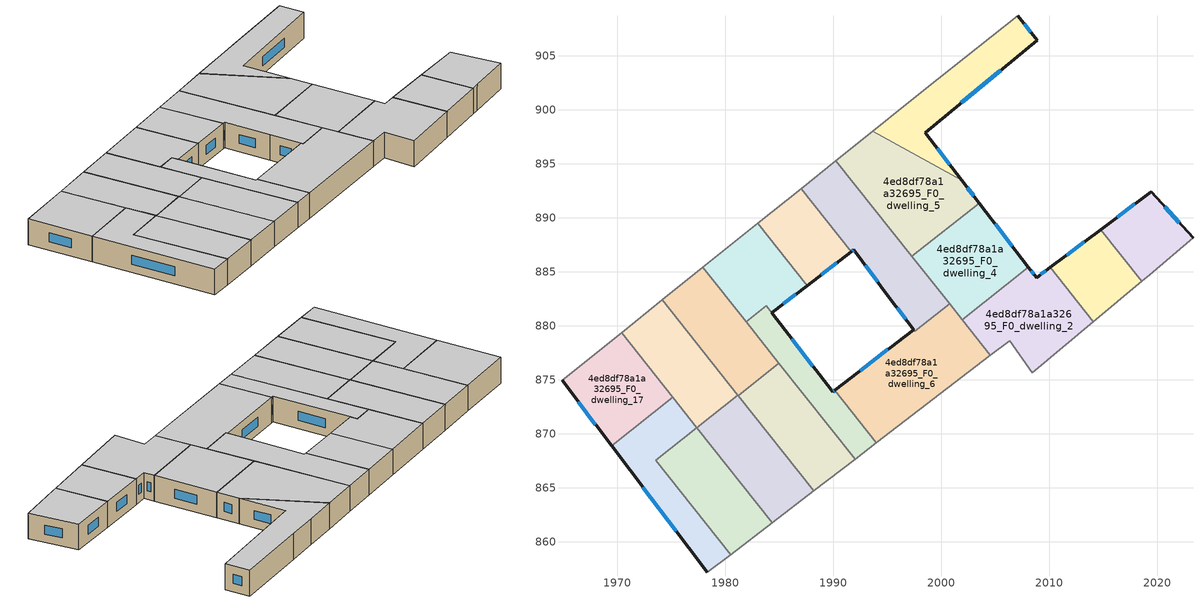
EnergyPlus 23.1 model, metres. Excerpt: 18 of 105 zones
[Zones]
4ed8df78a1a32695_F0_dwelling_0
 floor ground (EU_floor_Construction): 2019.44,892.42 2023.31,888.17 2019.29,884.73 2018.55,884.12 2014.75,888.91 z0
 wall outside (EU_wall_Construction): 2023.31,888.17 2019.44,892.42 2014.75,888.91 z0:3
 wall adiabatic (EU_wall_Construction): 2018.55,884.12 2019.29,884.73 2023.31,888.17 z0:3
 wall to 4ed8df78a1a32695_F0_dwelling_1 (EU_wall_Construction): 2014.75,888.91 2018.55,884.12 z0:3
 window (EU_Window_Construction): 2017.91,891.28 2016.28,890.05 / 2022.05,889.55 2020.7,891.04 z0.98:2.02
 ceiling to 4ed8df78a1a32695_F1_dwelling_0 (EU_floor_Construction): 2023.31,888.17 2019.44,892.42 2014.75,888.91 2018.55,884.12 2019.29,884.73 z3
4ed8df78a1a32695_F0_dwelling_1
 floor ground (EU_floor_Construction): 2014.75,888.91 2018.55,884.12 2014.08,880.37 2010.09,885.4 z0
 wall outside (EU_wall_Construction): 2014.75,888.91 2010.09,885.4 z0:3
 wall to 4ed8df78a1a32695_F0_dwelling_2 (EU_wall_Construction): 2010.09,885.4 2014.08,880.37 z0:3
 wall adiabatic (EU_wall_Construction): 2014.08,880.37 2018.55,884.12 z0:3
 window (EU_Window_Construction): 2013.24,887.77 2011.6,886.54 z0.98:2.02
 ceiling to 4ed8df78a1a32695_F1_dwelling_1 (EU_floor_Construction): 2018.55,884.12 2014.75,888.91 2010.09,885.4 2014.08,880.37 z3
4ed8df78a1a32695_F0_dwelling_10
 floor ground (EU_floor_Construction): 1983,889.48 1987.57,883.72 1984.3,881.2 1983.8,881.84 1981.93,880.36 1977.93,885.41 z0
 wall outside (EU_wall_Construction): 1984.3,881.2 1987.57,883.72 z0:3
 wall adiabatic (EU_wall_Construction): 1983,889.48 1977.93,885.41 z0:3
 wall to 4ed8df78a1a32695_F0_dwelling_8 (EU_wall_Construction): 1987.57,883.72 1983,889.48 z0:3
 wall to 4ed8df78a1a32695_F0_dwelling_9 (EU_wall_Construction): 1981.93,880.36 1983.8,881.84 1984.3,881.2 z0:3
 wall to 4ed8df78a1a32695_F0_dwelling_12 (EU_wall_Construction): 1977.93,885.41 1981.93,880.36 z0:3
 window (EU_Window_Construction): 1985.36,882.02 1986.5,882.9 z0.98:2.02
 ceiling to 4ed8df78a1a32695_F1_dwelling_10 (EU_floor_Construction): 1987.57,883.72 1983,889.48 1977.93,885.41 1981.93,880.36 1983.8,881.84 1984.3,881.2 z3
4ed8df78a1a32695_F0_dwelling_11
 floor ground (EU_floor_Construction): 1984.97,876.54 1992.02,867.65 1988.19,864.71 1981.19,873.54 z0
 wall to 4ed8df78a1a32695_F0_dwelling_12 (EU_wall_Construction): 1984.97,876.54 1981.19,873.54 z0:3
 wall adiabatic (EU_wall_Construction): 1988.19,864.71 1992.02,867.65 z0:3
 wall to 4ed8df78a1a32695_F0_dwelling_13 (EU_wall_Construction): 1981.19,873.54 1988.19,864.71 z0:3
 wall to 4ed8df78a1a32695_F0_dwelling_9 (EU_wall_Construction): 1992.02,867.65 1984.97,876.54 z0:3
 ceiling to 4ed8df78a1a32695_F1_dwelling_11 (EU_floor_Construction): 1992.02,867.65 1984.97,876.54 1981.19,873.54 1988.19,864.71 z3
4ed8df78a1a32695_F0_dwelling_12
 floor ground (EU_floor_Construction): 1977.93,885.41 1984.97,876.54 1981.19,873.54 1974.17,882.39 z0
 wall adiabatic (EU_wall_Construction): 1977.93,885.41 1974.17,882.39 z0:3
 wall to 4ed8df78a1a32695_F0_dwelling_14 (EU_wall_Construction): 1974.17,882.39 1981.17,873.56 z0:3
 wall to 4ed8df78a1a32695_F0_dwelling_9 (EU_wall_Construction): 1984.97,876.54 1981.93,880.36 z0:3
 wall to 4ed8df78a1a32695_F0_dwelling_13 (EU_wall_Construction): 1981.17,873.56 1981.19,873.54 z0:3
 ceiling to 4ed8df78a1a32695_F1_dwelling_12 (EU_floor_Construction): 1984.97,876.54 1977.93,885.41 1974.17,882.39 1981.19,873.54 z3
4ed8df78a1a32695_F0_dwelling_13
 floor ground (EU_floor_Construction): 1981.17,873.56 1988.19,864.71 1984.35,861.76 1977.38,870.55 z0
 wall adiabatic (EU_wall_Construction): 1984.35,861.76 1988.19,864.71 z0:3
 wall to 4ed8df78a1a32695_F0_dwelling_15 (EU_wall_Construction): 1977.38,870.55 1984.35,861.76 z0:3
 wall to 4ed8df78a1a32695_F0_dwelling_14 (EU_wall_Construction): 1981.17,873.56 1977.38,870.55 z0:3
 ceiling to 4ed8df78a1a32695_F1_dwelling_13 (EU_floor_Construction): 1988.19,864.71 1981.17,873.56 1977.38,870.55 1984.35,861.76 z3
4ed8df78a1a32695_F0_dwelling_14
 floor ground (EU_floor_Construction): 1974.17,882.39 1981.17,873.56 1977.38,870.55 1970.39,879.36 z0
 wall adiabatic (EU_wall_Construction): 1974.17,882.39 1970.39,879.36 z0:3
 wall to 4ed8df78a1a32695_F0_dwelling_17 (EU_wall_Construction): 1970.39,879.36 1975.14,873.36 z0:3
 wall to 4ed8df78a1a32695_F0_dwelling_16 (EU_wall_Construction): 1975.14,873.36 1977.36,870.57 z0:3
 wall to 4ed8df78a1a32695_F0_dwelling_15 (EU_wall_Construction): 1977.36,870.57 1977.38,870.55 z0:3
 ceiling to 4ed8df78a1a32695_F1_dwelling_14 (EU_floor_Construction): 1981.17,873.56 1974.17,882.39 1970.39,879.36 1977.38,870.55 z3
4ed8df78a1a32695_F0_dwelling_15
 floor ground (EU_floor_Construction): 1977.36,870.57 1984.35,861.76 1980.48,858.8 1973.55,867.54 z0
 wall to 4ed8df78a1a32695_F0_dwelling_16 (EU_wall_Construction): 1977.36,870.57 1973.55,867.54 1980.48,858.8 z0:3
 wall adiabatic (EU_wall_Construction): 1980.48,858.8 1984.35,861.76 z0:3
 ceiling to 4ed8df78a1a32695_F1_dwelling_15 (EU_floor_Construction): 1984.35,861.76 1977.36,870.57 1973.55,867.54 1980.48,858.8 z3
4ed8df78a1a32695_F0_dwelling_16
 floor ground (EU_floor_Construction): 1977.36,870.57 1973.55,867.54 1980.48,858.8 1978.35,857.16 1969.47,868.87 1975.14,873.36 z0
 wall outside (EU_wall_Construction): 1969.47,868.87 1978.35,857.16 z0:3
 wall adiabatic (EU_wall_Construction): 1978.35,857.16 1980.48,858.8 z0:3
 wall to 4ed8df78a1a32695_F0_dwelling_17 (EU_wall_Construction): 1975.14,873.36 1969.47,868.87 z0:3
 window (EU_Window_Construction): 1972.36,865.06 1975.46,860.97 z0.98:2.02
 ceiling to 4ed8df78a1a32695_F1_dwelling_16 (EU_floor_Construction): 1980.48,858.8 1973.55,867.54 1977.36,870.57 1975.14,873.36 1969.47,868.87 1978.35,857.16 z3
4ed8df78a1a32695_F0_dwelling_17
 floor ground (EU_floor_Construction): 1970.39,879.36 1975.14,873.36 1969.47,868.87 1964.88,874.93 z0
 wall outside (EU_wall_Construction): 1964.88,874.93 1969.47,868.87 z0:3
 wall adiabatic (EU_wall_Construction): 1970.39,879.36 1964.88,874.93 z0:3
 window (EU_Window_Construction): 1966.37,872.96 1967.98,870.84 z0.98:2.02
 ceiling to 4ed8df78a1a32695_F1_dwelling_17 (EU_floor_Construction): 1975.14,873.36 1970.39,879.36 1964.88,874.93 1969.47,868.87 z3
4ed8df78a1a32695_F0_dwelling_2
 floor ground (EU_floor_Construction): 2010.09,885.4 2014.08,880.37 2008.42,875.63 2006.32,878.61 2004.55,877.25 2001.93,880.55 2008.07,885.42 2008.82,884.45 z0
 wall outside (EU_wall_Construction): 2010.09,885.4 2008.82,884.45 2008.07,885.42 z0:3
 wall adiabatic (EU_wall_Construction): 2004.55,877.25 2006.32,878.61 2008.42,875.63 2014.08,880.37 z0:3
 wall to 4ed8df78a1a32695_F0_dwelling_4 (EU_wall_Construction): 2008.07,885.42 2001.93,880.55 z0:3
 wall to 4ed8df78a1a32695_F0_dwelling_6 (EU_wall_Construction): 2001.93,880.55 2004.55,877.25 z0:3
 window (EU_Window_Construction): 2008.57,884.77 2008.31,885.11 / 2009.67,885.09 2009.23,884.76 z0.98:2.02
 ceiling to 4ed8df78a1a32695_F1_dwelling_2 (EU_floor_Construction): 2014.08,880.37 2010.09,885.4 2008.82,884.45 2008.07,885.42 2001.93,880.55 2004.55,877.25 2006.32,878.61 2008.42,875.63 z3
4ed8df78a1a32695_F0_dwelling_3
 floor ground (EU_floor_Construction): 2007.08,908.72 2008.87,906.42 1998.5,897.88 2001.9,893.45 1993.65,898.03 1996.77,900.53 1999.72,902.88 z0
 wall outside (EU_wall_Construction): 2001.9,893.45 1998.5,897.88 2008.87,906.42 2007.08,908.72 z0:3
 wall adiabatic (EU_wall_Construction): 2007.08,908.72 1999.72,902.88 1996.77,900.53 1993.65,898.03 z0:3
 wall to 4ed8df78a1a32695_F0_dwelling_5 (EU_wall_Construction): 1993.65,898.03 2001.9,893.45 z0:3
 window (EU_Window_Construction): 2008.28,907.17 2007.66,907.97 / 2001.87,900.66 2005.49,903.64 / 2000.79,894.89 1999.6,896.44 z0.98:2.02
 ceiling to 4ed8df78a1a32695_F1_dwelling_3 (EU_floor_Construction): 2001.9,893.45 1998.5,897.88 2008.87,906.42 2007.08,908.72 1999.72,902.88 1996.77,900.53 1993.65,898.03 z3
4ed8df78a1a32695_F0_dwelling_4
 floor ground (EU_floor_Construction): 2003.51,891.36 2008.07,885.42 2001.93,880.55 1997.28,886.42 z0
 wall outside (EU_wall_Construction): 2008.07,885.42 2003.51,891.36 z0:3
 wall to 4ed8df78a1a32695_F0_dwelling_5 (EU_wall_Construction): 2003.51,891.36 1997.28,886.42 z0:3
 wall to 4ed8df78a1a32695_F0_dwelling_7 (EU_wall_Construction): 1997.28,886.42 2000.77,882.02 z0:3
 wall to 4ed8df78a1a32695_F0_dwelling_6 (EU_wall_Construction): 2000.77,882.02 2001.93,880.55 z0:3
 window (EU_Window_Construction): 2006.59,887.36 2004.99,889.43 z0.98:2.02
 ceiling to 4ed8df78a1a32695_F1_dwelling_4 (EU_floor_Construction): 2008.07,885.42 2003.51,891.36 1997.28,886.42 2001.93,880.55 z3
4ed8df78a1a32695_F0_dwelling_5
 floor ground (EU_floor_Construction): 2001.9,893.45 2003.51,891.36 1997.28,886.42 1990.24,895.29 1993.65,898.03 z0
 wall outside (EU_wall_Construction): 2003.51,891.36 2001.9,893.45 z0:3
 wall adiabatic (EU_wall_Construction): 1993.65,898.03 1990.24,895.29 z0:3
 wall to 4ed8df78a1a32695_F0_dwelling_7 (EU_wall_Construction): 1990.24,895.29 1997.28,886.42 z0:3
 window (EU_Window_Construction): 2002.98,892.04 2002.42,892.77 z0.98:2.02
 ceiling to 4ed8df78a1a32695_F1_dwelling_5 (EU_floor_Construction): 2003.51,891.36 2001.9,893.45 1993.65,898.03 1990.24,895.29 1997.28,886.42 z3
4ed8df78a1a32695_F0_dwelling_6
 floor ground (EU_floor_Construction): 2000.77,882.02 2004.55,877.25 1993.98,869.15 1990.12,874.01 1997.43,879.64 1997.56,879.47 z0
 wall outside (EU_wall_Construction): 1997.43,879.64 1990.12,874.01 z0:3
 wall to 4ed8df78a1a32695_F0_dwelling_9 (EU_wall_Construction): 1990.12,874.01 1993.98,869.15 z0:3
 wall adiabatic (EU_wall_Construction): 1993.98,869.15 2004.55,877.25 z0:3
 wall to 4ed8df78a1a32695_F0_dwelling_7 (EU_wall_Construction): 2000.77,882.02 1997.56,879.47 1997.43,879.64 z0:3
 window (EU_Window_Construction): 1995.05,877.81 1992.5,875.84 z0.98:2.02
 ceiling to 4ed8df78a1a32695_F1_dwelling_6 (EU_floor_Construction): 2004.55,877.25 2000.77,882.02 1997.56,879.47 1997.43,879.64 1990.12,874.01 1993.98,869.15 z3
4ed8df78a1a32695_F0_dwelling_7
 floor ground (EU_floor_Construction): 1990.24,895.29 2000.77,882.02 1997.56,879.47 1995.18,882.61 1991.91,887.05 1991.66,886.86 1987.02,892.71 z0
 wall outside (EU_wall_Construction): 1991.66,886.86 1991.91,887.05 1995.18,882.61 1997.43,879.64 z0:3
 wall to 4ed8df78a1a32695_F0_dwelling_8 (EU_wall_Construction): 1987.02,892.71 1991.66,886.86 z0:3
 wall adiabatic (EU_wall_Construction): 1990.24,895.29 1987.02,892.71 z0:3
 window (EU_Window_Construction): 1992.97,885.61 1994.11,884.06 / 1991.74,886.92 1991.83,886.99 / 1995.91,881.65 1996.7,880.61 z0.98:2.02
 ceiling to 4ed8df78a1a32695_F1_dwelling_7 (EU_floor_Construction): 2000.77,882.02 1990.24,895.29 1987.02,892.71 1991.66,886.86 1991.91,887.05 1995.18,882.61 1997.56,879.47 z3
4ed8df78a1a32695_F0_dwelling_8
 floor ground (EU_floor_Construction): 1987.02,892.71 1991.66,886.86 1987.57,883.72 1983,889.48 z0
 wall outside (EU_wall_Construction): 1987.57,883.72 1991.66,886.86 z0:3
 wall adiabatic (EU_wall_Construction): 1987.02,892.71 1983,889.48 z0:3
 window (EU_Window_Construction): 1988.9,884.74 1990.33,885.84 z0.98:2.02
 ceiling to 4ed8df78a1a32695_F1_dwelling_8 (EU_floor_Construction): 1991.66,886.86 1987.02,892.71 1983,889.48 1987.57,883.72 z3
4ed8df78a1a32695_F0_dwelling_9
 floor ground (EU_floor_Construction): 1990.12,874.01 1993.98,869.15 1992.02,867.65 1981.93,880.36 1983.8,881.84 1989.95,873.87 z0
 wall outside (EU_wall_Construction): 1990.12,874.01 1989.95,873.87 1984.3,881.2 z0:3
 wall adiabatic (EU_wall_Construction): 1992.02,867.65 1993.98,869.15 z0:3
 window (EU_Window_Construction): 1990.07,873.96 1990,873.92 / 1988.11,876.26 1986.13,878.82 z0.98:2.02
 ceiling to 4ed8df78a1a32695_F1_dwelling_9 (EU_floor_Construction): 1993.98,869.15 1990.12,874.01 1989.95,873.87 1983.8,881.84 1981.93,880.36 1992.02,867.65 z3
[Building]
EU S2 Campaign: North Axis=0; Terrain=City; Solar Distribution=FullExterior
[Site:Location]
Bologna: Latitude=44.5; Longitude=11.25; Time Zone=1; Elevation=37
[SizingPeriod:WeatherFileDays]
AnnualSizingPeriod: Begin Month=1; Begin Day of Month=1; End Month=12; End Day of Month=31; Day of Week for Start Day=Monday; Use Weather File Daylight Saving Period=No; Use Weather File Rain and Snow Indicators=No
[MATERIAL]
EU_InternalMass_Material: Roughness=MediumRough; Thickness=0.1; Conductivity=1; Density=1800; Specific Heat=900; Thermal Absorptance=0.9; Solar Absorptance=0.7; Visible Absorptance=0.7
[MATERIAL:NOMASS] Roughness=MediumRough; Thermal Absorptance=0.9; Solar Absorptance=0.7; Visible Absorptance=0.7
Name | Thermal Resistance
EU_wall_NoMass | 0.905828
EU_floor_NoMass | 0.67114
[WINDOWMATERIAL:SIMPLEGLAZINGSYSTEM]
EU_Window_SimpleGlazing: UFactor=4.52486; Solar Heat Gain Coefficient=0.85; Visible Transmittance=0.85
[CONSTRUCTION]
EU_wall_Construction: EU_wall_NoMass
EU_floor_Construction: EU_floor_NoMass
EU_Window_Construction: EU_Window_SimpleGlazing
EU_InternalMass_Construction: EU_InternalMass_Material
[ZONE] Type=1; Multiplier=1; Ceiling Height=autocalculate; Floor Area=autocalculate; Part of Total Floor Area=Yes
Name | Volume
4ed8df78a1a32695_F0_dwelling_0 | 107.583
4ed8df78a1a32695_F0_dwelling_1 | 109.716
4ed8df78a1a32695_F0_dwelling_10 | 136.45
4ed8df78a1a32695_F0_dwelling_11 | 163.615
4ed8df78a1a32695_F0_dwelling_12 | 163.632
4ed8df78a1a32695_F0_dwelling_13 | 163.644
4ed8df78a1a32695_F0_dwelling_14 | 163.653
4ed8df78a1a32695_F0_dwelling_15 | 163.611
4ed8df78a1a32695_F0_dwelling_16 | 163.626
4ed8df78a1a32695_F0_dwelling_17 | 163.622
4ed8df78a1a32695_F0_dwelling_2 | 191.111
4ed8df78a1a32695_F0_dwelling_3 | 171.346
4ed8df78a1a32695_F0_dwelling_4 | 177.363
4ed8df78a1a32695_F0_dwelling_5 | 224.598
4ed8df78a1a32695_F0_dwelling_6 | 246.264
4ed8df78a1a32695_F0_dwelling_7 | 205.178
4ed8df78a1a32695_F0_dwelling_8 | 114.598
4ed8df78a1a32695_F0_dwelling_9 | 115.6
[INTERNALMASS] Construction=EU_InternalMass_Construction
Name | Zone or ZoneList | Surface Area
4ed8df78a1a32695_F0_dwelling_0_EU_InternalMass | 4ed8df78a1a32695_F0_dwelling_0 | 35.8611
4ed8df78a1a32695_F0_dwelling_1_EU_InternalMass | 4ed8df78a1a32695_F0_dwelling_1 | 36.5718
4ed8df78a1a32695_F0_dwelling_2_EU_InternalMass | 4ed8df78a1a32695_F0_dwelling_2 | 63.7038
4ed8df78a1a32695_F0_dwelling_3_EU_InternalMass | 4ed8df78a1a32695_F0_dwelling_3 | 57.1186
4ed8df78a1a32695_F0_dwelling_4_EU_InternalMass | 4ed8df78a1a32695_F0_dwelling_4 | 59.1219
4ed8df78a1a32695_F0_dwelling_5_EU_InternalMass | 4ed8df78a1a32695_F0_dwelling_5 | 74.8655
4ed8df78a1a32695_F0_dwelling_6_EU_InternalMass | 4ed8df78a1a32695_F0_dwelling_6 | 82.0797
4ed8df78a1a32695_F0_dwelling_7_EU_InternalMass | 4ed8df78a1a32695_F0_dwelling_7 | 68.4024
4ed8df78a1a32695_F0_dwelling_8_EU_InternalMass | 4ed8df78a1a32695_F0_dwelling_8 | 38.1982
4ed8df78a1a32695_F0_dwelling_9_EU_InternalMass | 4ed8df78a1a32695_F0_dwelling_9 | 38.5577
4ed8df78a1a32695_F0_dwelling_10_EU_InternalMass | 4ed8df78a1a32695_F0_dwelling_10 | 45.482
4ed8df78a1a32695_F0_dwelling_11_EU_InternalMass | 4ed8df78a1a32695_F0_dwelling_11 | 54.5391
4ed8df78a1a32695_F0_dwelling_12_EU_InternalMass | 4ed8df78a1a32695_F0_dwelling_12 | 54.5432
4ed8df78a1a32695_F0_dwelling_13_EU_InternalMass | 4ed8df78a1a32695_F0_dwelling_13 | 54.5469
4ed8df78a1a32695_F0_dwelling_14_EU_InternalMass | 4ed8df78a1a32695_F0_dwelling_14 | 54.5515
4ed8df78a1a32695_F0_dwelling_15_EU_InternalMass | 4ed8df78a1a32695_F0_dwelling_15 | 54.5369
4ed8df78a1a32695_F0_dwelling_16_EU_InternalMass | 4ed8df78a1a32695_F0_dwelling_16 | 54.542
4ed8df78a1a32695_F0_dwelling_17_EU_InternalMass | 4ed8df78a1a32695_F0_dwelling_17 | 54.5408
[OTHEREQUIPMENT] Fuel Type=Electricity; Design Level Calculation Method=Watts/Area; Power per Zone Floor Area=1; Fraction Latent=0; Fraction Radiant=0; Fraction Lost=0; Carbon Dioxide Generation Rate=0; EndUse Subcategory=EU_Step8_InternalGains
Name | Zone or ZoneList or Space or SpaceList | Schedule
EU_Step8_InternalGain_4ed8df78a1a32695_F0_dwelling_0_f000 | 4ed8df78a1a32695_F0_dwelling_0 | EU_Step8_GainSchedule_4ed8df78a1a32695_F0_dwelling_0_f000
EU_Step8_InternalGain_4ed8df78a1a32695_F0_dwelling_1_f000 | 4ed8df78a1a32695_F0_dwelling_1 | EU_Step8_GainSchedule_4ed8df78a1a32695_F0_dwelling_1_f000
EU_Step8_InternalGain_4ed8df78a1a32695_F0_dwelling_2_f000 | 4ed8df78a1a32695_F0_dwelling_2 | EU_Step8_GainSchedule_4ed8df78a1a32695_F0_dwelling_2_f000
EU_Step8_InternalGain_4ed8df78a1a32695_F0_dwelling_3_f000 | 4ed8df78a1a32695_F0_dwelling_3 | EU_Step8_GainSchedule_4ed8df78a1a32695_F0_dwelling_3_f000
EU_Step8_InternalGain_4ed8df78a1a32695_F0_dwelling_4_f000 | 4ed8df78a1a32695_F0_dwelling_4 | EU_Step8_GainSchedule_4ed8df78a1a32695_F0_dwelling_4_f000
EU_Step8_InternalGain_4ed8df78a1a32695_F0_dwelling_5_f000 | 4ed8df78a1a32695_F0_dwelling_5 | EU_Step8_GainSchedule_4ed8df78a1a32695_F0_dwelling_5_f000
EU_Step8_InternalGain_4ed8df78a1a32695_F0_dwelling_6_f000 | 4ed8df78a1a32695_F0_dwelling_6 | EU_Step8_GainSchedule_4ed8df78a1a32695_F0_dwelling_6_f000
EU_Step8_InternalGain_4ed8df78a1a32695_F0_dwelling_7_f000 | 4ed8df78a1a32695_F0_dwelling_7 | EU_Step8_GainSchedule_4ed8df78a1a32695_F0_dwelling_7_f000
EU_Step8_InternalGain_4ed8df78a1a32695_F0_dwelling_8_f000 | 4ed8df78a1a32695_F0_dwelling_8 | EU_Step8_GainSchedule_4ed8df78a1a32695_F0_dwelling_8_f000
EU_Step8_InternalGain_4ed8df78a1a32695_F0_dwelling_9_f000 | 4ed8df78a1a32695_F0_dwelling_9 | EU_Step8_GainSchedule_4ed8df78a1a32695_F0_dwelling_9_f000
EU_Step8_InternalGain_4ed8df78a1a32695_F0_dwelling_10_f000 | 4ed8df78a1a32695_F0_dwelling_10 | EU_Step8_GainSchedule_4ed8df78a1a32695_F0_dwelling_10_f000
EU_Step8_InternalGain_4ed8df78a1a32695_F0_dwelling_11_f000 | 4ed8df78a1a32695_F0_dwelling_11 | EU_Step8_GainSchedule_4ed8df78a1a32695_F0_dwelling_11_f000
EU_Step8_InternalGain_4ed8df78a1a32695_F0_dwelling_12_f000 | 4ed8df78a1a32695_F0_dwelling_12 | EU_Step8_GainSchedule_4ed8df78a1a32695_F0_dwelling_12_f000
EU_Step8_InternalGain_4ed8df78a1a32695_F0_dwelling_13_f000 | 4ed8df78a1a32695_F0_dwelling_13 | EU_Step8_GainSchedule_4ed8df78a1a32695_F0_dwelling_13_f000
EU_Step8_InternalGain_4ed8df78a1a32695_F0_dwelling_14_f000 | 4ed8df78a1a32695_F0_dwelling_14 | EU_Step8_GainSchedule_4ed8df78a1a32695_F0_dwelling_14_f000
EU_Step8_InternalGain_4ed8df78a1a32695_F0_dwelling_15_f000 | 4ed8df78a1a32695_F0_dwelling_15 | EU_Step8_GainSchedule_4ed8df78a1a32695_F0_dwelling_15_f000
EU_Step8_InternalGain_4ed8df78a1a32695_F0_dwelling_16_f000 | 4ed8df78a1a32695_F0_dwelling_16 | EU_Step8_GainSchedule_4ed8df78a1a32695_F0_dwelling_16_f000
EU_Step8_InternalGain_4ed8df78a1a32695_F0_dwelling_17_f000 | 4ed8df78a1a32695_F0_dwelling_17 | EU_Step8_GainSchedule_4ed8df78a1a32695_F0_dwelling_17_f000
[ZONEVENTILATION:DESIGNFLOWRATE] Schedule=EU_AlwaysOn; Design Flow Rate Calculation Method=AirChanges/Hour; Air Changes per Hour=0.73129; Ventilation Type=Natural; Fan Pressure Rise=0; Fan Total Efficiency=1; Constant Term Coefficient=1; Temperature Term Coefficient=0; Velocity Term Coefficient=0; Velocity Squared Term Coefficient=0; Minimum Indoor Temperature=-100; Maximum Indoor Temperature=100; Delta Temperature=-100; Minimum Outdoor Temperature=-100; Maximum Outdoor Temperature=100; Maximum Wind Speed=40
Name | Zone or ZoneList or Space or SpaceList
EU_ConstantAir_4ed8df78a1a32695_F0_dwelling_0 | 4ed8df78a1a32695_F0_dwelling_0
EU_ConstantAir_4ed8df78a1a32695_F0_dwelling_1 | 4ed8df78a1a32695_F0_dwelling_1
EU_ConstantAir_4ed8df78a1a32695_F0_dwelling_2 | 4ed8df78a1a32695_F0_dwelling_2
EU_ConstantAir_4ed8df78a1a32695_F0_dwelling_3 | 4ed8df78a1a32695_F0_dwelling_3
EU_ConstantAir_4ed8df78a1a32695_F0_dwelling_4 | 4ed8df78a1a32695_F0_dwelling_4
EU_ConstantAir_4ed8df78a1a32695_F0_dwelling_5 | 4ed8df78a1a32695_F0_dwelling_5
EU_ConstantAir_4ed8df78a1a32695_F0_dwelling_6 | 4ed8df78a1a32695_F0_dwelling_6
EU_ConstantAir_4ed8df78a1a32695_F0_dwelling_7 | 4ed8df78a1a32695_F0_dwelling_7
EU_ConstantAir_4ed8df78a1a32695_F0_dwelling_8 | 4ed8df78a1a32695_F0_dwelling_8
EU_ConstantAir_4ed8df78a1a32695_F0_dwelling_9 | 4ed8df78a1a32695_F0_dwelling_9
EU_ConstantAir_4ed8df78a1a32695_F0_dwelling_10 | 4ed8df78a1a32695_F0_dwelling_10
EU_ConstantAir_4ed8df78a1a32695_F0_dwelling_11 | 4ed8df78a1a32695_F0_dwelling_11
EU_ConstantAir_4ed8df78a1a32695_F0_dwelling_12 | 4ed8df78a1a32695_F0_dwelling_12
EU_ConstantAir_4ed8df78a1a32695_F0_dwelling_13 | 4ed8df78a1a32695_F0_dwelling_13
EU_ConstantAir_4ed8df78a1a32695_F0_dwelling_14 | 4ed8df78a1a32695_F0_dwelling_14
EU_ConstantAir_4ed8df78a1a32695_F0_dwelling_15 | 4ed8df78a1a32695_F0_dwelling_15
EU_ConstantAir_4ed8df78a1a32695_F0_dwelling_16 | 4ed8df78a1a32695_F0_dwelling_16
EU_ConstantAir_4ed8df78a1a32695_F0_dwelling_17 | 4ed8df78a1a32695_F0_dwelling_17
[HVACTEMPLATE:THERMOSTAT] Constant Heating Setpoint=20; Constant Cooling Setpoint=50
EU_HeatOnly_4ed8df78a1a32695_F0_dwelling_0; EU_HeatOnly_4ed8df78a1a32695_F0_dwelling_1; EU_HeatOnly_4ed8df78a1a32695_F0_dwelling_2; EU_HeatOnly_4ed8df78a1a32695_F0_dwelling_3; EU_HeatOnly_4ed8df78a1a32695_F0_dwelling_4; EU_HeatOnly_4ed8df78a1a32695_F0_dwelling_5; EU_HeatOnly_4ed8df78a1a32695_F0_dwelling_6; EU_HeatOnly_4ed8df78a1a32695_F0_dwelling_7; EU_HeatOnly_4ed8df78a1a32695_F0_dwelling_8; EU_HeatOnly_4ed8df78a1a32695_F0_dwelling_9; EU_HeatOnly_4ed8df78a1a32695_F0_dwelling_10; EU_HeatOnly_4ed8df78a1a32695_F0_dwelling_11; EU_HeatOnly_4ed8df78a1a32695_F0_dwelling_12; EU_HeatOnly_4ed8df78a1a32695_F0_dwelling_13; EU_HeatOnly_4ed8df78a1a32695_F0_dwelling_14; EU_HeatOnly_4ed8df78a1a32695_F0_dwelling_15; EU_HeatOnly_4ed8df78a1a32695_F0_dwelling_16; EU_HeatOnly_4ed8df78a1a32695_F0_dwelling_17; EU_HeatOnly_4ed8df78a1a32695_F1_dwelling_0; EU_HeatOnly_4ed8df78a1a32695_F1_dwelling_1; EU_HeatOnly_4ed8df78a1a32695_F1_dwelling_2; EU_HeatOnly_4ed8df78a1a32695_F1_dwelling_3; EU_HeatOnly_4ed8df78a1a32695_F1_dwelling_4; EU_HeatOnly_4ed8df78a1a32695_F1_dwelling_5; EU_HeatOnly_4ed8df78a1a32695_F1_dwelling_6; EU_HeatOnly_4ed8df78a1a32695_F1_dwelling_7; EU_HeatOnly_4ed8df78a1a32695_F1_dwelling_8; EU_HeatOnly_4ed8df78a1a32695_F1_dwelling_9; EU_HeatOnly_4ed8df78a1a32695_F1_dwelling_10; EU_HeatOnly_4ed8df78a1a32695_F1_dwelling_11; EU_HeatOnly_4ed8df78a1a32695_F1_dwelling_12; EU_HeatOnly_4ed8df78a1a32695_F1_dwelling_13; EU_HeatOnly_4ed8df78a1a32695_F1_dwelling_14; EU_HeatOnly_4ed8df78a1a32695_F1_dwelling_15; EU_HeatOnly_4ed8df78a1a32695_F1_dwelling_16; EU_HeatOnly_4ed8df78a1a32695_F1_dwelling_17; EU_HeatOnly_4ed8df78a1a32695_F2_dwelling_0; EU_HeatOnly_4ed8df78a1a32695_F2_dwelling_1; EU_HeatOnly_4ed8df78a1a32695_F2_dwelling_2; EU_HeatOnly_4ed8df78a1a32695_F2_dwelling_3; EU_HeatOnly_4ed8df78a1a32695_F2_dwelling_4; EU_HeatOnly_4ed8df78a1a32695_F2_dwelling_5; EU_HeatOnly_4ed8df78a1a32695_F2_dwelling_6; EU_HeatOnly_4ed8df78a1a32695_F2_dwelling_7; EU_HeatOnly_4ed8df78a1a32695_F2_dwelling_8; EU_HeatOnly_4ed8df78a1a32695_F2_dwelling_9; EU_HeatOnly_4ed8df78a1a32695_F2_dwelling_10; EU_HeatOnly_4ed8df78a1a32695_F2_dwelling_11; EU_HeatOnly_4ed8df78a1a32695_F2_dwelling_12; EU_HeatOnly_4ed8df78a1a32695_F2_dwelling_13; EU_HeatOnly_4ed8df78a1a32695_F2_dwelling_14; EU_HeatOnly_4ed8df78a1a32695_F2_dwelling_15; EU_HeatOnly_4ed8df78a1a32695_F2_dwelling_16; EU_HeatOnly_4ed8df78a1a32695_F2_dwelling_17; EU_HeatOnly_4ed8df78a1a32695_F3_dwelling_0; EU_HeatOnly_4ed8df78a1a32695_F3_dwelling_1; EU_HeatOnly_4ed8df78a1a32695_F3_dwelling_2; EU_HeatOnly_4ed8df78a1a32695_F3_dwelling_3; EU_HeatOnly_4ed8df78a1a32695_F3_dwelling_4; EU_HeatOnly_4ed8df78a1a32695_F3_dwelling_5; EU_HeatOnly_4ed8df78a1a32695_F3_dwelling_6; EU_HeatOnly_4ed8df78a1a32695_F3_dwelling_7; EU_HeatOnly_4ed8df78a1a32695_F3_dwelling_8; EU_HeatOnly_4ed8df78a1a32695_F3_dwelling_9; EU_HeatOnly_4ed8df78a1a32695_F3_dwelling_10; EU_HeatOnly_4ed8df78a1a32695_F3_dwelling_11; EU_HeatOnly_4ed8df78a1a32695_F3_dwelling_12; EU_HeatOnly_4ed8df78a1a32695_F3_dwelling_13; EU_HeatOnly_4ed8df78a1a32695_F3_dwelling_14; EU_HeatOnly_4ed8df78a1a32695_F3_dwelling_15; EU_HeatOnly_4ed8df78a1a32695_F3_dwelling_16; EU_HeatOnly_4ed8df78a1a32695_F4_dwelling_0; EU_HeatOnly_4ed8df78a1a32695_F4_dwelling_1; EU_HeatOnly_4ed8df78a1a32695_F4_dwelling_2; EU_HeatOnly_4ed8df78a1a32695_F4_dwelling_3; EU_HeatOnly_4ed8df78a1a32695_F4_dwelling_4; EU_HeatOnly_4ed8df78a1a32695_F4_dwelling_5; EU_HeatOnly_4ed8df78a1a32695_F4_dwelling_6; EU_HeatOnly_4ed8df78a1a32695_F4_dwelling_7; EU_HeatOnly_4ed8df78a1a32695_F4_dwelling_8; EU_HeatOnly_4ed8df78a1a32695_F4_dwelling_9; EU_HeatOnly_4ed8df78a1a32695_F4_dwelling_10; EU_HeatOnly_4ed8df78a1a32695_F4_dwelling_11; EU_HeatOnly_4ed8df78a1a32695_F4_dwelling_12; EU_HeatOnly_4ed8df78a1a32695_F4_dwelling_13; EU_HeatOnly_4ed8df78a1a32695_F4_dwelling_14; EU_HeatOnly_4ed8df78a1a32695_F4_dwelling_15; EU_HeatOnly_4ed8df78a1a32695_F4_dwelling_16; EU_HeatOnly_4ed8df78a1a32695_F5_dwelling_0; EU_HeatOnly_4ed8df78a1a32695_F5_dwelling_1; EU_HeatOnly_4ed8df78a1a32695_F5_dwelling_2; EU_HeatOnly_4ed8df78a1a32695_F5_dwelling_3; EU_HeatOnly_4ed8df78a1a32695_F5_dwelling_4; EU_HeatOnly_4ed8df78a1a32695_F5_dwelling_5; EU_HeatOnly_4ed8df78a1a32695_F5_dwelling_6; EU_HeatOnly_4ed8df78a1a32695_F5_dwelling_7; EU_HeatOnly_4ed8df78a1a32695_F5_dwelling_8; EU_HeatOnly_4ed8df78a1a32695_F5_dwelling_9; EU_HeatOnly_4ed8df78a1a32695_F5_dwelling_10; EU_HeatOnly_4ed8df78a1a32695_F5_dwelling_11; EU_HeatOnly_4ed8df78a1a32695_F5_dwelling_12; EU_HeatOnly_4ed8df78a1a32695_F5_dwelling_13; EU_HeatOnly_4ed8df78a1a32695_F5_dwelling_14; EU_HeatOnly_4ed8df78a1a32695_F5_dwelling_15; EU_HeatOnly_4ed8df78a1a32695_F5_dwelling_16
[HVACTEMPLATE:ZONE:IDEALLOADSAIRSYSTEM] System Availability Schedule=EU_AlwaysOn; Maximum Heating Supply Air Temperature=50; Minimum Cooling Supply Air Temperature=13; Maximum Heating Supply Air Humidity Ratio=0.0156; Minimum Cooling Supply Air Humidity Ratio=0.0077; Heating Limit=NoLimit; Cooling Limit=NoLimit; Heating Availability Schedule=EU_AlwaysOn; Cooling Availability Schedule=EU_CoolingOff; Dehumidification Control Type=ConstantSensibleHeatRatio; Cooling Sensible Heat Ratio=0.7; Dehumidification Setpoint=60; Humidification Control Type=None; Humidification Setpoint=30; Outdoor Air Method=None; Outdoor Air Flow Rate per Person=0.00944; Outdoor Air Flow Rate per Zone Floor Area=0; Outdoor Air Flow Rate per Zone=0; Demand Controlled Ventilation Type=None; Outdoor Air Economizer Type=NoEconomizer; Heat Recovery Type=None; Sensible Heat Recovery Effectiveness=0.7; Latent Heat Recovery Effectiveness=0.65
Name | Template Thermostat
4ed8df78a1a32695_F0_dwelling_0 | EU_HeatOnly_4ed8df78a1a32695_F0_dwelling_0
4ed8df78a1a32695_F0_dwelling_1 | EU_HeatOnly_4ed8df78a1a32695_F0_dwelling_1
4ed8df78a1a32695_F0_dwelling_2 | EU_HeatOnly_4ed8df78a1a32695_F0_dwelling_2
4ed8df78a1a32695_F0_dwelling_3 | EU_HeatOnly_4ed8df78a1a32695_F0_dwelling_3
4ed8df78a1a32695_F0_dwelling_4 | EU_HeatOnly_4ed8df78a1a32695_F0_dwelling_4
4ed8df78a1a32695_F0_dwelling_5 | EU_HeatOnly_4ed8df78a1a32695_F0_dwelling_5
4ed8df78a1a32695_F0_dwelling_6 | EU_HeatOnly_4ed8df78a1a32695_F0_dwelling_6
4ed8df78a1a32695_F0_dwelling_7 | EU_HeatOnly_4ed8df78a1a32695_F0_dwelling_7
4ed8df78a1a32695_F0_dwelling_8 | EU_HeatOnly_4ed8df78a1a32695_F0_dwelling_8
4ed8df78a1a32695_F0_dwelling_9 | EU_HeatOnly_4ed8df78a1a32695_F0_dwelling_9
4ed8df78a1a32695_F0_dwelling_10 | EU_HeatOnly_4ed8df78a1a32695_F0_dwelling_10
4ed8df78a1a32695_F0_dwelling_11 | EU_HeatOnly_4ed8df78a1a32695_F0_dwelling_11
4ed8df78a1a32695_F0_dwelling_12 | EU_HeatOnly_4ed8df78a1a32695_F0_dwelling_12
4ed8df78a1a32695_F0_dwelling_13 | EU_HeatOnly_4ed8df78a1a32695_F0_dwelling_13
4ed8df78a1a32695_F0_dwelling_14 | EU_HeatOnly_4ed8df78a1a32695_F0_dwelling_14
4ed8df78a1a32695_F0_dwelling_15 | EU_HeatOnly_4ed8df78a1a32695_F0_dwelling_15
4ed8df78a1a32695_F0_dwelling_16 | EU_HeatOnly_4ed8df78a1a32695_F0_dwelling_16
4ed8df78a1a32695_F0_dwelling_17 | EU_HeatOnly_4ed8df78a1a32695_F0_dwelling_17
[SIZING:ZONE] Zone Cooling Design Supply Air Temperature Input Method=SupplyAirTemperature; Zone Cooling Design Supply Air Temperature=13; Zone Heating Design Supply Air Temperature Input Method=SupplyAirTemperature; Zone Heating Design Supply Air Temperature=50; Zone Cooling Design Supply Air Humidity Ratio=0.008; Zone Heating Design Supply Air Humidity Ratio=0.008; Cooling Design Air Flow Method=DesignDay; Cooling Design Air Flow Rate=0; Cooling Minimum Air Flow per Zone Floor Area=0.000762; Cooling Minimum Air Flow=0; Cooling Minimum Air Flow Fraction=0.2; Heating Design Air Flow Method=DesignDay; Heating Design Air Flow Rate=0; Heating Maximum Air Flow per Zone Floor Area=0.002032; Heating Maximum Air Flow=0.141576; Heating Maximum Air Flow Fraction=0.3; Account for Dedicated Outdoor Air System=No; Dedicated Outdoor Air System Control Strategy=NeutralSupplyAir; Dedicated Outdoor Air Low Setpoint Temperature for Design=autosize; Dedicated Outdoor Air High Setpoint Temperature for Design=autosize; Zone Load Sizing Method=Sensible Load Only No Latent Load; Zone Latent Cooling Design Supply Air Humidity Ratio Input Method=HumidityRatioDifference; Zone Cooling Design Supply Air Humidity Ratio Difference=0.005; Zone Latent Heating Design Supply Air Humidity Ratio Input Method=HumidityRatioDifference; Zone Humidification Design Supply Air Humidity Ratio Difference=0.005
4ed8df78a1a32695_F0_dwelling_0; 4ed8df78a1a32695_F0_dwelling_1; 4ed8df78a1a32695_F0_dwelling_2; 4ed8df78a1a32695_F0_dwelling_3; 4ed8df78a1a32695_F0_dwelling_4; 4ed8df78a1a32695_F0_dwelling_5; 4ed8df78a1a32695_F0_dwelling_6; 4ed8df78a1a32695_F0_dwelling_7; 4ed8df78a1a32695_F0_dwelling_8; 4ed8df78a1a32695_F0_dwelling_9; 4ed8df78a1a32695_F0_dwelling_10; 4ed8df78a1a32695_F0_dwelling_11; 4ed8df78a1a32695_F0_dwelling_12; 4ed8df78a1a32695_F0_dwelling_13; 4ed8df78a1a32695_F0_dwelling_14; 4ed8df78a1a32695_F0_dwelling_15; 4ed8df78a1a32695_F0_dwelling_16; 4ed8df78a1a32695_F0_dwelling_17
[SCHEDULE:CONSTANT]
Name | Hourly Value
EU_AlwaysOn | 1
EU_CoolingOff | 0
[SCHEDULE:FILE] Column Number=1; Rows to Skip at Top=0; Number of Hours of Data=8760; Column Separator=Comma; Interpolate to Timestep=No; Minutes per Item=60; Adjust Schedule for Daylight Savings=Yes
Name | File
EU_Step8_GainSchedule_4ed8df78a1a32695_F0_dwelling_0_f000 | ../../schedules/4ed8df78a1a32695/4ed8df78a1a32695_F0_dwelling_0_f000_gain.csv
EU_Step8_GainSchedule_4ed8df78a1a32695_F0_dwelling_1_f000 | ../../schedules/4ed8df78a1a32695/4ed8df78a1a32695_F0_dwelling_1_f000_gain.csv
EU_Step8_GainSchedule_4ed8df78a1a32695_F0_dwelling_2_f000 | ../../schedules/4ed8df78a1a32695/4ed8df78a1a32695_F0_dwelling_2_f000_gain.csv
EU_Step8_GainSchedule_4ed8df78a1a32695_F0_dwelling_3_f000 | ../../schedules/4ed8df78a1a32695/4ed8df78a1a32695_F0_dwelling_3_f000_gain.csv
EU_Step8_GainSchedule_4ed8df78a1a32695_F0_dwelling_4_f000 | ../../schedules/4ed8df78a1a32695/4ed8df78a1a32695_F0_dwelling_4_f000_gain.csv
EU_Step8_GainSchedule_4ed8df78a1a32695_F0_dwelling_5_f000 | ../../schedules/4ed8df78a1a32695/4ed8df78a1a32695_F0_dwelling_5_f000_gain.csv
EU_Step8_GainSchedule_4ed8df78a1a32695_F0_dwelling_6_f000 | ../../schedules/4ed8df78a1a32695/4ed8df78a1a32695_F0_dwelling_6_f000_gain.csv
EU_Step8_GainSchedule_4ed8df78a1a32695_F0_dwelling_7_f000 | ../../schedules/4ed8df78a1a32695/4ed8df78a1a32695_F0_dwelling_7_f000_gain.csv
EU_Step8_GainSchedule_4ed8df78a1a32695_F0_dwelling_8_f000 | ../../schedules/4ed8df78a1a32695/4ed8df78a1a32695_F0_dwelling_8_f000_gain.csv
EU_Step8_GainSchedule_4ed8df78a1a32695_F0_dwelling_9_f000 | ../../schedules/4ed8df78a1a32695/4ed8df78a1a32695_F0_dwelling_9_f000_gain.csv
EU_Step8_GainSchedule_4ed8df78a1a32695_F0_dwelling_10_f000 | ../../schedules/4ed8df78a1a32695/4ed8df78a1a32695_F0_dwelling_10_f000_gain.csv
EU_Step8_GainSchedule_4ed8df78a1a32695_F0_dwelling_11_f000 | ../../schedules/4ed8df78a1a32695/4ed8df78a1a32695_F0_dwelling_11_f000_gain.csv
EU_Step8_GainSchedule_4ed8df78a1a32695_F0_dwelling_12_f000 | ../../schedules/4ed8df78a1a32695/4ed8df78a1a32695_F0_dwelling_12_f000_gain.csv
EU_Step8_GainSchedule_4ed8df78a1a32695_F0_dwelling_13_f000 | ../../schedules/4ed8df78a1a32695/4ed8df78a1a32695_F0_dwelling_13_f000_gain.csv
EU_Step8_GainSchedule_4ed8df78a1a32695_F0_dwelling_14_f000 | ../../schedules/4ed8df78a1a32695/4ed8df78a1a32695_F0_dwelling_14_f000_gain.csv
EU_Step8_GainSchedule_4ed8df78a1a32695_F0_dwelling_15_f000 | ../../schedules/4ed8df78a1a32695/4ed8df78a1a32695_F0_dwelling_15_f000_gain.csv
EU_Step8_GainSchedule_4ed8df78a1a32695_F0_dwelling_16_f000 | ../../schedules/4ed8df78a1a32695/4ed8df78a1a32695_F0_dwelling_16_f000_gain.csv
EU_Step8_GainSchedule_4ed8df78a1a32695_F0_dwelling_17_f000 | ../../schedules/4ed8df78a1a32695/4ed8df78a1a32695_F0_dwelling_17_f000_gain.csv
